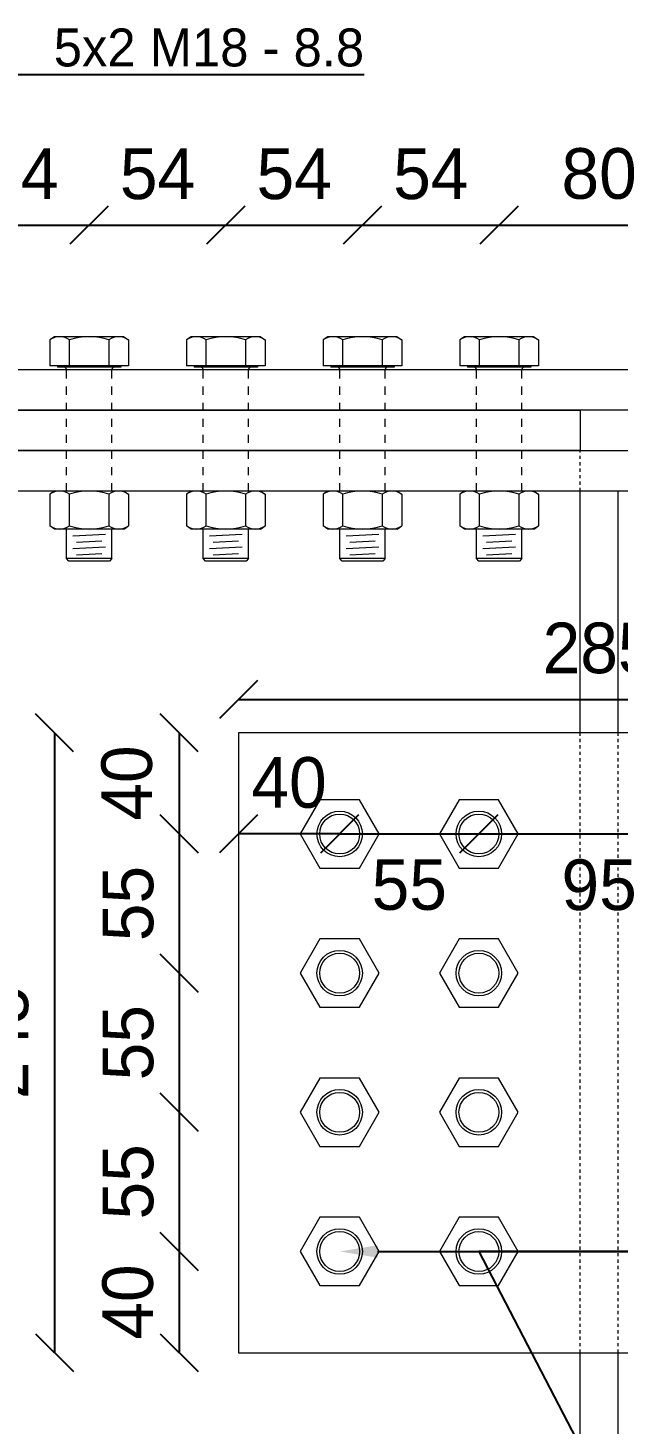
# Model space of a CAD drawing. Header units: millimetres. Extents: x -6949 to 549764, y -83146 to 127128.
# Drawn here: x 50911 to 51144, y -46361 to -45809 of the extents above; entities that cross this region are included whole.
import ezdxf
from ezdxf import colors
from ezdxf.entities.mleader import LeaderData, LeaderLine
from ezdxf.math import Vec2, Vec3

# ---------------------------------------------------------------- set-up
doc = ezdxf.new("R2010")
doc.units = ezdxf.units.MM
doc.linetypes.add('Tratto', pattern=[6.35, 3.175, -3.175])
for name, color, linetype, lineweight in [('bulloni', 5, 'Continuous', 9), ('piastra', 6, 'Continuous', 18), ('S-BEAM', 5, 'Continuous', 18), ('tratteggio', 253, 'Tratto', 15)]:
    doc.layers.add(name, color=color, linetype=linetype, lineweight=lineweight)
doc.layers.add('quote', color=7, linetype='Continuous', lineweight=5, true_color=0x383838)
doc.styles.get("Standard").update_dxf_attribs({"font": ''})
doc.styles.get('Standard').set_extended_font_data('Bahnschrift Light')
doc.dimstyles.new('Q 1_15', dxfattribs={"dimtxt": 20, "dimasz": 15, "dimexe": 0.18, "dimexo": 0.0625, "dimgap": 10, "dimtad": 2, "dimdec": 0, "dimzin": 0, "dimdsep": 46, "dimtxsty": 'Standard', "dimblk": 'OBLIQUE', "dimcen": 0, "dimse1": 1, "dimse2": 1, "dimadec": 0, "dimazin": 0, "dimtfac": 1, "dimtdec": 0, "dimtofl": 0, "dimtmove": 1, "dimatfit": 3, "dimfxl": 1, "dimtolj": 1, "dimtzin": 0, "dimarcsym": 1})

# ---------------------------------------------------------------- blocks, each defined once
blk = doc.blocks.new('*U135')
at = {"layer": 'bulloni'}
blk.add_lwpolyline([(-15.59, 0), (-7.79, -13.5), (7.79, -13.5), (15.59, 0), (7.79, 13.5), (-7.79, 13.5)], close=True, dxfattribs=at)
for radius in [9, 7.88]:
    blk.add_circle((0, 0), radius, dxfattribs=at)
blk = doc.blocks.new('*U136')
at = {"color": 0, "linetype": 'ByBlock', "lineweight": -2, "transparency": 16777216}
for p in [(0, 0), (55, 0), (0, -55), (55, -55), (0, -110), (55, -110), (0, -165), (55, -165)]:
    blk.add_blockref('*U135', p, dxfattribs=at)
blk = doc.blocks.new('_Oblique')
at = {"color": 0, "linetype": 'ByBlock', "lineweight": -2}
blk.add_line((-0.5, -0.5), (0.5, 0.5), dxfattribs=at)
blk = doc.blocks.new('*D949')
at = {"layer": 'Defpoints', "color": 0, "transparency": 16777216}
for p in [(50993.78, -46087.64), (50921.05, -46332.64), (50993.78, -46332.64)]:
    blk.add_point(p, dxfattribs=at)
at = {"layer": 'quote', "color": 0, "lineweight": -2, "transparency": 16777216}
blk.add_line((50921.05, -46087.64), (50921.05, -46332.64), dxfattribs=at)
at = {"layer": 'quote', "color": 0, "lineweight": -2, "transparency": 16777216, "xscale": 15, "yscale": 15, "zscale": 15}
for p, rotation in [((50921.05, -46087.64), 90), ((50921.05, -46332.64), 270)]:
    blk.add_blockref('_Oblique', p, dxfattribs=dict(at, rotation=rotation))
at = {"layer": 'quote', "color": 0, "transparency": 16777216, "insert": (50900.84, -46210.14), "char_height": 20, "attachment_point": 5, "rotation": 90}
blk.add_mtext('\\A1;245', dxfattribs=at)
blk = doc.blocks.new('*D953')
at = {"layer": 'Defpoints', "color": 0, "transparency": 16777216}
for p in [(51278.8, -46074.46), (50993.78, -46087.64), (51278.8, -46087.64)]:
    blk.add_point(p, dxfattribs=at)
at = {"layer": 'quote', "color": 0, "lineweight": -2, "transparency": 16777216}
blk.add_line((50993.78, -46074.46), (51278.8, -46074.46), dxfattribs=at)
at = {"layer": 'quote', "color": 0, "lineweight": -2, "transparency": 16777216, "xscale": 15, "yscale": 15, "zscale": 15, "rotation": 180}
blk.add_blockref('_Oblique', (50993.78, -46074.46), dxfattribs=at)
at = {"layer": 'quote', "color": 0, "lineweight": -2, "transparency": 16777216, "xscale": 15, "yscale": 15, "zscale": 15}
blk.add_blockref('_Oblique', (51278.8, -46074.46), dxfattribs=at)
at = {"layer": 'quote', "color": 0, "transparency": 16777216, "insert": (51136.29, -46054.25), "char_height": 20, "attachment_point": 5}
blk.add_mtext('\\A1;285', dxfattribs=at)
blk = doc.blocks.new('*D954')
at = {"layer": 'Defpoints', "color": 0, "transparency": 16777216}
for p in [(51033.78, -46127.64), (51088.78, -46127.64), (51088.78, -46127.64)]:
    blk.add_point(p, dxfattribs=at)
at = {"layer": 'quote', "color": 0, "lineweight": -2, "transparency": 16777216}
blk.add_line((51033.78, -46127.64), (51088.78, -46127.64), dxfattribs=at)
at = {"layer": 'quote', "color": 0, "lineweight": -2, "transparency": 16777216, "xscale": 15, "yscale": 15, "zscale": 15, "rotation": 180}
blk.add_blockref('_Oblique', (51033.78, -46127.64), dxfattribs=at)
at = {"layer": 'quote', "color": 0, "lineweight": -2, "transparency": 16777216, "xscale": 15, "yscale": 15, "zscale": 15}
blk.add_blockref('_Oblique', (51088.78, -46127.64), dxfattribs=at)
at = {"layer": 'quote', "color": 0, "transparency": 16777216, "insert": (51061.28, -46147.75), "char_height": 20, "attachment_point": 5}
blk.add_mtext('\\A1;55', dxfattribs=at)
blk = doc.blocks.new('*D955')
at = {"layer": 'Defpoints', "color": 0, "transparency": 16777216}
for p in [(51088.78, -46127.64), (51183.8, -46127.64), (51183.8, -46127.64)]:
    blk.add_point(p, dxfattribs=at)
at = {"layer": 'quote', "color": 0, "lineweight": -2, "transparency": 16777216}
blk.add_line((51088.78, -46127.64), (51183.8, -46127.64), dxfattribs=at)
at = {"layer": 'quote', "color": 0, "lineweight": -2, "transparency": 16777216, "xscale": 15, "yscale": 15, "zscale": 15, "rotation": 180}
blk.add_blockref('_Oblique', (51088.78, -46127.64), dxfattribs=at)
at = {"layer": 'quote', "color": 0, "lineweight": -2, "transparency": 16777216, "xscale": 15, "yscale": 15, "zscale": 15}
blk.add_blockref('_Oblique', (51183.8, -46127.64), dxfattribs=at)
at = {"layer": 'quote', "color": 0, "transparency": 16777216, "insert": (51136.29, -46147.85), "char_height": 20, "attachment_point": 5}
blk.add_mtext('\\A1;95', dxfattribs=at)
blk = doc.blocks.new('*D958')
at = {"layer": 'Defpoints', "color": 0, "transparency": 16777216}
for p in [(50993.78, -46127.64), (50993.78, -46127.64), (51033.78, -46127.64)]:
    blk.add_point(p, dxfattribs=at)
at = {"layer": 'quote', "color": 0, "lineweight": -2, "transparency": 16777216}
blk.add_line((51033.78, -46127.64), (50993.78, -46127.64), dxfattribs=at)
at = {"layer": 'quote', "color": 0, "lineweight": -2, "transparency": 16777216, "xscale": 15, "yscale": 15, "zscale": 15, "rotation": 180}
blk.add_blockref('_Oblique', (50993.78, -46127.64), dxfattribs=at)
at = {"layer": 'quote', "color": 0, "lineweight": -2, "transparency": 16777216, "xscale": 15, "yscale": 15, "zscale": 15}
blk.add_blockref('_Oblique', (51033.78, -46127.64), dxfattribs=at)
at = {"layer": 'quote', "color": 0, "transparency": 16777216, "insert": (51013.78, -46107.42), "char_height": 20, "attachment_point": 5}
blk.add_mtext('\\A1;40', dxfattribs=at)
blk = doc.blocks.new('*D950')
at = {"layer": 'Defpoints', "color": 0, "transparency": 16777216}
for p in [(51033.78, -46087.64), (50970.36, -46127.64), (51033.78, -46127.64)]:
    blk.add_point(p, dxfattribs=at)
at = {"layer": 'quote', "color": 0, "lineweight": -2, "transparency": 16777216}
blk.add_line((50970.36, -46087.64), (50970.36, -46127.64), dxfattribs=at)
at = {"layer": 'quote', "color": 0, "lineweight": -2, "transparency": 16777216, "xscale": 15, "yscale": 15, "zscale": 15}
for p, rotation in [((50970.36, -46087.64), 90), ((50970.36, -46127.64), 270)]:
    blk.add_blockref('_Oblique', p, dxfattribs=dict(at, rotation=rotation))
at = {"layer": 'quote', "color": 0, "transparency": 16777216, "insert": (50949.75, -46107.53), "char_height": 20, "attachment_point": 5, "rotation": 90}
blk.add_mtext('\\A1;40', dxfattribs=at)
blk = doc.blocks.new('*D959')
at = {"layer": 'Defpoints', "color": 0, "transparency": 16777216}
for p in [(51033.78, -46127.64), (50970.36, -46182.64), (51033.78, -46182.64)]:
    blk.add_point(p, dxfattribs=at)
at = {"layer": 'quote', "color": 0, "lineweight": -2, "transparency": 16777216}
blk.add_line((50970.36, -46127.64), (50970.36, -46182.64), dxfattribs=at)
at = {"layer": 'quote', "color": 0, "lineweight": -2, "transparency": 16777216, "xscale": 15, "yscale": 15, "zscale": 15}
for p, rotation in [((50970.36, -46127.64), 90), ((50970.36, -46182.64), 270)]:
    blk.add_blockref('_Oblique', p, dxfattribs=dict(at, rotation=rotation))
at = {"layer": 'quote', "color": 0, "transparency": 16777216, "insert": (50950.26, -46155.14), "char_height": 20, "attachment_point": 5, "rotation": 90}
blk.add_mtext('\\A1;55', dxfattribs=at)
blk = doc.blocks.new('*D960')
at = {"layer": 'Defpoints', "color": 0, "transparency": 16777216}
for p in [(51033.78, -46182.64), (50970.36, -46237.64), (51033.78, -46237.64)]:
    blk.add_point(p, dxfattribs=at)
at = {"layer": 'quote', "color": 0, "lineweight": -2, "transparency": 16777216}
blk.add_line((50970.36, -46182.64), (50970.36, -46237.64), dxfattribs=at)
at = {"layer": 'quote', "color": 0, "lineweight": -2, "transparency": 16777216, "xscale": 15, "yscale": 15, "zscale": 15}
for p, rotation in [((50970.36, -46182.64), 90), ((50970.36, -46237.64), 270)]:
    blk.add_blockref('_Oblique', p, dxfattribs=dict(at, rotation=rotation))
at = {"layer": 'quote', "color": 0, "transparency": 16777216, "insert": (50950.26, -46210.14), "char_height": 20, "attachment_point": 5, "rotation": 90}
blk.add_mtext('\\A1;55', dxfattribs=at)
blk = doc.blocks.new('*D961')
at = {"layer": 'Defpoints', "color": 0, "transparency": 16777216}
for p in [(51033.78, -46237.64), (50970.36, -46292.64), (51033.78, -46292.64)]:
    blk.add_point(p, dxfattribs=at)
at = {"layer": 'quote', "color": 0, "lineweight": -2, "transparency": 16777216}
blk.add_line((50970.36, -46237.64), (50970.36, -46292.64), dxfattribs=at)
at = {"layer": 'quote', "color": 0, "lineweight": -2, "transparency": 16777216, "xscale": 15, "yscale": 15, "zscale": 15}
for p, rotation in [((50970.36, -46237.64), 90), ((50970.36, -46292.64), 270)]:
    blk.add_blockref('_Oblique', p, dxfattribs=dict(at, rotation=rotation))
at = {"layer": 'quote', "color": 0, "transparency": 16777216, "insert": (50950.26, -46265.14), "char_height": 20, "attachment_point": 5, "rotation": 90}
blk.add_mtext('\\A1;55', dxfattribs=at)
blk = doc.blocks.new('*D951')
at = {"layer": 'Defpoints', "color": 0, "transparency": 16777216}
for p in [(51033.78, -46292.64), (50970.36, -46332.64), (50993.78, -46332.64)]:
    blk.add_point(p, dxfattribs=at)
at = {"layer": 'quote', "color": 0, "lineweight": -2, "transparency": 16777216}
blk.add_line((50970.36, -46292.64), (50970.36, -46332.64), dxfattribs=at)
at = {"layer": 'quote', "color": 0, "lineweight": -2, "transparency": 16777216, "xscale": 15, "yscale": 15, "zscale": 15}
for p, rotation in [((50970.36, -46292.64), 90), ((50970.36, -46332.64), 270)]:
    blk.add_blockref('_Oblique', p, dxfattribs=dict(at, rotation=rotation))
at = {"layer": 'quote', "color": 0, "transparency": 16777216, "insert": (50950.13, -46312.64), "char_height": 20, "attachment_point": 5, "rotation": 90}
blk.add_mtext('\\A1;40', dxfattribs=at)
blk = doc.blocks.new('*D952')
at = {"layer": 'Defpoints', "color": 0, "transparency": 16777216}
for p in [(50934.8, -45886.98), (50934.8, -45886.98), (50880.8, -45931.14)]:
    blk.add_point(p, dxfattribs=at)
at = {"layer": 'quote', "color": 0, "lineweight": -2, "transparency": 16777216}
blk.add_line((50880.8, -45886.98), (50934.8, -45886.98), dxfattribs=at)
at = {"layer": 'quote', "color": 0, "lineweight": -2, "transparency": 16777216, "xscale": 15, "yscale": 15, "zscale": 15, "rotation": 180}
blk.add_blockref('_Oblique', (50880.8, -45886.98), dxfattribs=at)
at = {"layer": 'quote', "color": 0, "lineweight": -2, "transparency": 16777216, "xscale": 15, "yscale": 15, "zscale": 15}
blk.add_blockref('_Oblique', (50934.8, -45886.98), dxfattribs=at)
at = {"layer": 'quote', "color": 0, "transparency": 16777216, "insert": (50907.8, -45866.88), "char_height": 20, "attachment_point": 5}
blk.add_mtext('\\A1;54', dxfattribs=at)
blk = doc.blocks.new('*D963')
at = {"layer": 'Defpoints', "color": 0, "transparency": 16777216}
for p in [(50988.8, -45886.98), (50934.8, -45931.14), (50988.8, -45931.14)]:
    blk.add_point(p, dxfattribs=at)
at = {"layer": 'quote', "color": 0, "lineweight": -2, "transparency": 16777216}
blk.add_line((50934.8, -45886.98), (50988.8, -45886.98), dxfattribs=at)
at = {"layer": 'quote', "color": 0, "lineweight": -2, "transparency": 16777216, "xscale": 15, "yscale": 15, "zscale": 15, "rotation": 180}
blk.add_blockref('_Oblique', (50934.8, -45886.98), dxfattribs=at)
at = {"layer": 'quote', "color": 0, "lineweight": -2, "transparency": 16777216, "xscale": 15, "yscale": 15, "zscale": 15}
blk.add_blockref('_Oblique', (50988.8, -45886.98), dxfattribs=at)
at = {"layer": 'quote', "color": 0, "transparency": 16777216, "insert": (50961.8, -45866.88), "char_height": 20, "attachment_point": 5}
blk.add_mtext('\\A1;54', dxfattribs=at)
blk = doc.blocks.new('*D964')
at = {"layer": 'Defpoints', "color": 0, "transparency": 16777216}
for p in [(51042.8, -45886.98), (50988.8, -45931.14), (51042.8, -45931.14)]:
    blk.add_point(p, dxfattribs=at)
at = {"layer": 'quote', "color": 0, "lineweight": -2, "transparency": 16777216}
blk.add_line((50988.8, -45886.98), (51042.8, -45886.98), dxfattribs=at)
at = {"layer": 'quote', "color": 0, "lineweight": -2, "transparency": 16777216, "xscale": 15, "yscale": 15, "zscale": 15, "rotation": 180}
blk.add_blockref('_Oblique', (50988.8, -45886.98), dxfattribs=at)
at = {"layer": 'quote', "color": 0, "lineweight": -2, "transparency": 16777216, "xscale": 15, "yscale": 15, "zscale": 15}
blk.add_blockref('_Oblique', (51042.8, -45886.98), dxfattribs=at)
at = {"layer": 'quote', "color": 0, "transparency": 16777216, "insert": (51015.8, -45866.88), "char_height": 20, "attachment_point": 5}
blk.add_mtext('\\A1;54', dxfattribs=at)
blk = doc.blocks.new('*D965')
at = {"layer": 'Defpoints', "color": 0, "transparency": 16777216}
for p in [(51096.8, -45886.98), (51042.8, -45931.14), (51096.8, -45931.14)]:
    blk.add_point(p, dxfattribs=at)
at = {"layer": 'quote', "color": 0, "lineweight": -2, "transparency": 16777216}
blk.add_line((51042.8, -45886.98), (51096.8, -45886.98), dxfattribs=at)
at = {"layer": 'quote', "color": 0, "lineweight": -2, "transparency": 16777216, "xscale": 15, "yscale": 15, "zscale": 15, "rotation": 180}
blk.add_blockref('_Oblique', (51042.8, -45886.98), dxfattribs=at)
at = {"layer": 'quote', "color": 0, "lineweight": -2, "transparency": 16777216, "xscale": 15, "yscale": 15, "zscale": 15}
blk.add_blockref('_Oblique', (51096.8, -45886.98), dxfattribs=at)
at = {"layer": 'quote', "color": 0, "transparency": 16777216, "insert": (51069.8, -45866.88), "char_height": 20, "attachment_point": 5}
blk.add_mtext('\\A1;54', dxfattribs=at)
blk = doc.blocks.new('*D966')
at = {"layer": 'Defpoints', "color": 0, "transparency": 16777216}
for p in [(51175.78, -45886.98), (51096.8, -45931.14), (51175.78, -45931.14)]:
    blk.add_point(p, dxfattribs=at)
at = {"layer": 'quote', "color": 0, "lineweight": -2, "transparency": 16777216}
blk.add_line((51096.8, -45886.98), (51175.78, -45886.98), dxfattribs=at)
at = {"layer": 'quote', "color": 0, "lineweight": -2, "transparency": 16777216, "xscale": 15, "yscale": 15, "zscale": 15, "rotation": 180}
blk.add_blockref('_Oblique', (51096.8, -45886.98), dxfattribs=at)
at = {"layer": 'quote', "color": 0, "lineweight": -2, "transparency": 16777216, "xscale": 15, "yscale": 15, "zscale": 15}
blk.add_blockref('_Oblique', (51175.78, -45886.98), dxfattribs=at)
at = {"layer": 'quote', "color": 0, "transparency": 16777216, "insert": (51136.29, -45866.75), "char_height": 20, "attachment_point": 5}
blk.add_mtext('\\A1;80', dxfattribs=at)
blk = doc.blocks.new('*D972')
at = {"layer": 'Defpoints', "color": 0, "transparency": 16777216}
for p in [(51128.8, -46210.14), (51143.8, -46210.14), (51143.8, -46506.45)]:
    blk.add_point(p, dxfattribs=at)
at = {"layer": 'quote', "color": 0, "lineweight": -2, "transparency": 16777216}
for p, q in [((51128.8, -46506.45), (51113.8, -46506.45)), ((51128.8, -46506.45), (51143.8, -46506.45)), ((51136.3, -46506.45), (51135.86, -46544.13)), ((51143.8, -46506.45), (51158.8, -46506.45)), ((51135.86, -46544.13), (51177.26, -46544.13))]:
    blk.add_line(p, q, dxfattribs=at)
at = {"layer": 'quote', "color": 0, "lineweight": -2, "transparency": 16777216, "xscale": 15, "yscale": 15, "zscale": 15}
blk.add_blockref('_Oblique', (51128.8, -46506.45), dxfattribs=at)
at = {"layer": 'quote', "color": 0, "lineweight": -2, "transparency": 16777216, "xscale": 15, "yscale": 15, "zscale": 15, "rotation": 180}
blk.add_blockref('_Oblique', (51143.8, -46506.45), dxfattribs=at)
at = {"layer": 'quote', "color": 0, "transparency": 16777216, "insert": (51156.56, -46524.03), "char_height": 20, "attachment_point": 5}
blk.add_mtext('\\A1;15', dxfattribs=at)

msp = doc.modelspace()

# ---------------------------------------------------------------- linework, layer by layer
at = {"layer": 'bulloni'}
for p, q in [((50921.1, -45931.14), (50919.21, -45932.4)), ((50919.21, -45932.4), (50919.21, -45942.64)), ((50948.5, -45931.14), (50921.1, -45931.14)), ((50927, -45942.64), (50927, -45932.4)), ((50942.59, -45932.4), (50942.59, -45942.64)), ((50948.5, -45931.14), (50950.38, -45932.4)), ((50950.38, -45932.4), (50950.38, -45942.64)), ((50975.1, -45931.14), (50973.21, -45932.4)), ((50973.21, -45932.4), (50973.21, -45942.64)), ((51002.5, -45931.14), (50975.1, -45931.14)), ((50981, -45942.64), (50981, -45932.4)), ((50996.59, -45932.4), (50996.59, -45942.64)), ((51002.5, -45931.14), (51004.38, -45932.4)), ((51004.38, -45932.4), (51004.38, -45942.64)), ((51029.1, -45931.14), (51027.21, -45932.4)), ((51027.21, -45932.4), (51027.21, -45942.64)), ((51056.5, -45931.14), (51029.1, -45931.14)), ((51035, -45942.64), (51035, -45932.4)), ((51050.59, -45932.4), (51050.59, -45942.64)), ((51056.5, -45931.14), (51058.38, -45932.4)), ((51058.38, -45932.4), (51058.38, -45942.64)), ((51083.1, -45931.14), (51081.21, -45932.4)), ((51081.21, -45932.4), (51081.21, -45942.64)), ((51110.5, -45931.14), (51083.1, -45931.14)), ((51089, -45942.64), (51089, -45932.4)), ((51104.59, -45932.4), (51104.59, -45942.64)), ((51110.5, -45931.14), (51112.38, -45932.4)), ((51112.38, -45932.4), (51112.38, -45942.64)), ((50950.38, -45942.64), (50919.21, -45942.64)), ((50922.3, -45942.64), (50922.3, -45943.14)), ((50947.3, -45943.14), (50922.3, -45943.14)), ((50947.3, -45942.64), (50947.3, -45943.14)), ((51004.38, -45942.64), (50973.21, -45942.64)), ((50976.3, -45942.64), (50976.3, -45943.14)), ((51001.3, -45943.14), (50976.3, -45943.14)), ((51001.3, -45942.64), (51001.3, -45943.14)), ((51058.38, -45942.64), (51027.21, -45942.64)), ((51030.3, -45942.64), (51030.3, -45943.14)), ((51055.3, -45943.14), (51030.3, -45943.14)), ((51055.3, -45942.64), (51055.3, -45943.14)), ((51112.38, -45942.64), (51081.21, -45942.64)), ((51084.3, -45942.64), (51084.3, -45943.14)), ((51109.3, -45943.14), (51084.3, -45943.14)), ((51109.3, -45942.64), (51109.3, -45943.14)), ((50921.1, -45992.14), (50919.21, -45993.4)), ((50919.21, -45993.4), (50919.21, -46005.89)), ((50948.5, -45992.14), (50921.1, -45992.14)), ((50927, -46005.89), (50927, -45993.4)), ((50942.59, -45993.4), (50942.59, -46005.89)), ((50948.5, -45992.14), (50950.38, -45993.4)), ((50950.38, -45993.4), (50950.38, -46005.89)), ((50975.1, -45992.14), (50973.21, -45993.4)), ((50973.21, -45993.4), (50973.21, -46005.89)), ((51002.5, -45992.14), (50975.1, -45992.14)), ((50981, -46005.89), (50981, -45993.4)), ((50996.59, -45993.4), (50996.59, -46005.89)), ((51002.5, -45992.14), (51004.38, -45993.4)), ((51004.38, -45993.4), (51004.38, -46005.89)), ((51029.1, -45992.14), (51027.21, -45993.4)), ((51027.21, -45993.4), (51027.21, -46005.89)), ((51056.5, -45992.14), (51029.1, -45992.14)), ((51035, -46005.89), (51035, -45993.4)), ((51050.59, -45993.4), (51050.59, -46005.89)), ((51056.5, -45992.14), (51058.38, -45993.4)), ((51058.38, -45993.4), (51058.38, -46005.89)), ((51083.1, -45992.14), (51081.21, -45993.4)), ((51081.21, -45993.4), (51081.21, -46005.89)), ((51110.5, -45992.14), (51083.1, -45992.14)), ((51089, -46005.89), (51089, -45993.4)), ((51104.59, -45993.4), (51104.59, -46005.89)), ((51110.5, -45992.14), (51112.38, -45993.4)), ((51112.38, -45993.4), (51112.38, -46005.89)), ((50921.1, -46007.14), (50919.21, -46005.89)), ((50948.5, -46007.14), (50950.38, -46005.89)), ((50975.1, -46007.14), (50973.21, -46005.89)), ((51002.5, -46007.14), (51004.38, -46005.89)), ((51029.1, -46007.14), (51027.21, -46005.89)), ((51056.5, -46007.14), (51058.38, -46005.89)), ((51083.1, -46007.14), (51081.21, -46005.89)), ((51110.5, -46007.14), (51112.38, -46005.89)), ((50948.5, -46007.14), (50921.1, -46007.14)), ((50925.8, -46018.77), (50925.8, -46007.14)), ((50928.3, -46009.88), (50941.3, -46009.15)), ((50929.8, -46012.29), (50939.8, -46011.74)), ((50943.8, -46018.77), (50943.8, -46007.14)), ((51002.5, -46007.14), (50975.1, -46007.14)), ((50979.8, -46018.77), (50979.8, -46007.14)), ((50982.3, -46009.88), (50995.3, -46009.15)), ((50983.8, -46012.29), (50993.8, -46011.74)), ((50997.8, -46018.77), (50997.8, -46007.14)), ((51056.5, -46007.14), (51029.1, -46007.14)), ((51033.8, -46018.77), (51033.8, -46007.14)), ((51036.3, -46009.88), (51049.3, -46009.15)), ((51037.8, -46012.29), (51047.8, -46011.74)), ((51051.8, -46018.77), (51051.8, -46007.14)), ((51110.5, -46007.14), (51083.1, -46007.14)), ((51087.8, -46018.77), (51087.8, -46007.14)), ((51090.3, -46009.88), (51103.3, -46009.15)), ((51091.8, -46012.29), (51101.8, -46011.74)), ((51105.8, -46018.77), (51105.8, -46007.14)), ((50928.3, -46014.88), (50941.3, -46014.15)), ((50929.8, -46017.29), (50939.8, -46016.74)), ((50982.3, -46014.88), (50995.3, -46014.15)), ((50983.8, -46017.29), (50993.8, -46016.74)), ((51036.3, -46014.88), (51049.3, -46014.15)), ((51037.8, -46017.29), (51047.8, -46016.74)), ((51090.3, -46014.88), (51103.3, -46014.15)), ((51091.8, -46017.29), (51101.8, -46016.74)), ((50926.8, -46019.77), (50925.8, -46018.77)), ((50943.8, -46018.77), (50925.8, -46018.77)), ((50942.8, -46019.77), (50926.8, -46019.77)), ((50943.8, -46018.77), (50942.8, -46019.77)), ((50980.8, -46019.77), (50979.8, -46018.77)), ((50997.8, -46018.77), (50979.8, -46018.77)), ((50996.8, -46019.77), (50980.8, -46019.77)), ((50997.8, -46018.77), (50996.8, -46019.77)), ((51034.8, -46019.77), (51033.8, -46018.77)), ((51051.8, -46018.77), (51033.8, -46018.77)), ((51050.8, -46019.77), (51034.8, -46019.77)), ((51051.8, -46018.77), (51050.8, -46019.77)), ((51088.8, -46019.77), (51087.8, -46018.77)), ((51105.8, -46018.77), (51087.8, -46018.77)), ((51104.8, -46019.77), (51088.8, -46019.77)), ((51105.8, -46018.77), (51104.8, -46019.77))]:
    msp.add_line(p, q, dxfattribs=at)
for centre, radius, start, end in [((50923.11, -45937.82), 6.67, 54.2621, 125.7379), ((50934.8, -45955.95), 24.8, 71.6858, 108.3142), ((50946.49, -45937.82), 6.67, 54.2621, 125.7379), ((50977.11, -45937.82), 6.67, 54.2621, 125.7379), ((50988.8, -45955.95), 24.8, 71.6858, 108.3142), ((51000.49, -45937.82), 6.67, 54.2621, 125.7379), ((51031.11, -45937.82), 6.67, 54.2621, 125.7379), ((51042.8, -45955.95), 24.8, 71.6858, 108.3142), ((51054.49, -45937.82), 6.67, 54.2621, 125.7379), ((51085.11, -45937.82), 6.67, 54.2621, 125.7379), ((51096.8, -45955.95), 24.8, 71.6858, 108.3142), ((51108.49, -45937.82), 6.67, 54.2621, 125.7379), ((50924.8, -45944.14), 1, 0, 90), ((50944.8, -45944.14), 1, 90, 180), ((50978.8, -45944.14), 1, 0, 90), ((50998.8, -45944.14), 1, 90, 180), ((51032.8, -45944.14), 1, 0, 90), ((51052.8, -45944.14), 1, 90, 180), ((51086.8, -45944.14), 1, 0, 90), ((51106.8, -45944.14), 1, 90, 180), ((50923.11, -45998.82), 6.67, 54.2621, 125.7379), ((50934.8, -46016.95), 24.8, 71.6858, 108.3142), ((50946.49, -45998.82), 6.67, 54.2621, 125.7379), ((50977.11, -45998.82), 6.67, 54.2621, 125.7379), ((50988.8, -46016.95), 24.8, 71.6858, 108.3142), ((51000.49, -45998.82), 6.67, 54.2621, 125.7379), ((51031.11, -45998.82), 6.67, 54.2621, 125.7379), ((51042.8, -46016.95), 24.8, 71.6858, 108.3142), ((51054.49, -45998.82), 6.67, 54.2621, 125.7379), ((51085.11, -45998.82), 6.67, 54.2621, 125.7379), ((51096.8, -46016.95), 24.8, 71.6858, 108.3142), ((51108.49, -45998.82), 6.67, 54.2621, 125.7379), ((50923.11, -46000.47), 6.67, 234.2621, 305.7379), ((50934.8, -45982.34), 24.8, 251.6858, 288.3142), ((50946.49, -46000.47), 6.67, 234.2621, 305.7379), ((50977.11, -46000.47), 6.67, 234.2621, 305.7379), ((50988.8, -45982.34), 24.8, 251.6858, 288.3142), ((51000.49, -46000.47), 6.67, 234.2621, 305.7379), ((51031.11, -46000.47), 6.67, 234.2621, 305.7379), ((51042.8, -45982.34), 24.8, 251.6858, 288.3142), ((51054.49, -46000.47), 6.67, 234.2621, 305.7379), ((51085.11, -46000.47), 6.67, 234.2621, 305.7379), ((51096.8, -45982.34), 24.8, 251.6858, 288.3142), ((51108.49, -46000.47), 6.67, 234.2621, 305.7379)]:
    msp.add_arc(centre, radius, start, end, dxfattribs=at)
at = {"layer": 'piastra'}
for points in [[(51425.78, -45960.14), (50846.8, -45960.14), (50846.8, -45944.14), (51425.78, -45944.14)], [(51425.78, -45992.14), (50846.8, -45992.14), (50846.8, -45976.14), (51425.78, -45976.14)], [(51278.8, -46087.64), (50993.78, -46087.64), (50993.78, -46332.64), (51278.8, -46332.64)]]:
    msp.add_lwpolyline(points, close=True, dxfattribs=at)
for points in [[(51143.78, -46087.64), (51143.78, -45992.14)], [(51143.78, -46428.14), (51143.78, -46332.64)]]:
    msp.add_lwpolyline(points, dxfattribs=at)
at = {"layer": 'S-BEAM'}
for points in [[(50755.96, -45960.14), (51128.78, -45960.14), (51128.78, -45976.14), (50759.42, -45976.14)], [(51128.78, -46087.64), (51128.78, -45992.14)], [(51128.78, -46428.14), (51128.78, -46332.64)]]:
    msp.add_lwpolyline(points, dxfattribs=at)
at = {"layer": 'tratteggio'}
for points in [[(50925.8, -45992.14), (50925.8, -45944.14)], [(50943.8, -45992.14), (50943.8, -45944.14)], [(50979.8, -45992.14), (50979.8, -45944.14)], [(50997.8, -45992.14), (50997.8, -45944.14)], [(51033.8, -45992.14), (51033.8, -45944.14)], [(51051.8, -45992.14), (51051.8, -45944.14)], [(51087.8, -45992.14), (51087.8, -45944.14)], [(51105.8, -45992.14), (51105.8, -45944.14)]]:
    msp.add_lwpolyline(points, dxfattribs=at)
at = {"layer": 'tratteggio', "color": 5, "ltscale": 0.4}
for points in [[(51128.78, -45992.14), (51128.78, -45976.14)], [(51128.78, -46332.64), (51128.78, -46087.64)]]:
    msp.add_lwpolyline(points, dxfattribs=at)
at = {"layer": 'tratteggio', "color": 30, "ltscale": 0.4}
msp.add_lwpolyline([(51143.78, -46332.64), (51143.78, -46087.64)], dxfattribs=at)

# ---------------------------------------------------------------- block references
msp.add_blockref('*U136', (51033.78, -46127.64))

# ---------------------------------------------------------------- dimensions: what is measured, and where the dimension line sits
at = {"layer": 'quote'}
for base, p1, p2, picture, middle in [((50934.8, -45886.98), (50880.8, -45931.14), (50934.8, -45886.98), '*D952', (50907.8, -45886.98)), ((50993.78, -46127.64), (51033.78, -46127.64), (50993.78, -46127.64), '*D958', (51013.78, -46127.64))]:
    dim = msp.add_linear_dim(base=base, p1=p1, p2=p2, dimstyle='Q 1_15', dxfattribs=at)
    dim.commit()
    dim.dimension.update_dxf_attribs({"geometry": picture, "text_midpoint": middle, "dimtype": 160})
for base, p1, p2, picture, middle in [((50988.8, -45886.98), (50934.8, -45931.14), (50988.8, -45931.14), '*D963', (50961.8, -45866.88)), ((51042.8, -45886.98), (50988.8, -45931.14), (51042.8, -45931.14), '*D964', (51015.8, -45866.88)), ((51096.8, -45886.98), (51042.8, -45931.14), (51096.8, -45931.14), '*D965', (51069.8, -45866.88)), ((51278.8, -46074.46), (50993.78, -46087.64), (51278.8, -46087.64), '*D953', (51136.29, -46054.25)), ((51088.78, -46127.64), (51033.78, -46127.64), (51088.78, -46127.64), '*D954', (51061.28, -46147.75)), ((51183.8, -46127.64), (51088.78, -46127.64), (51183.8, -46127.64), '*D955', (51136.29, -46147.85))]:
    dim = msp.add_linear_dim(base=base, p1=p1, p2=p2, dimstyle='Q 1_15', dxfattribs=at)
    dim.commit()
    dim.dimension.update_dxf_attribs({"geometry": picture, "text_midpoint": middle})
dim = msp.add_linear_dim(base=(51175.78, -45886.98), p1=(51096.8, -45931.14), p2=(51175.78, -45931.14), text='80', dimstyle='Q 1_15', dxfattribs=at)
dim.commit()
dim.dimension.update_dxf_attribs({"geometry": '*D966', "text_midpoint": (51136.29, -45866.75)})
for base, p1, p2, picture, middle in [((50921.05, -46332.64), (50993.78, -46087.64), (50993.78, -46332.64), '*D949', (50900.84, -46210.14)), ((50970.36, -46182.64), (51033.78, -46127.64), (51033.78, -46182.64), '*D959', (50950.26, -46155.14)), ((50970.36, -46237.64), (51033.78, -46182.64), (51033.78, -46237.64), '*D960', (50950.26, -46210.14)), ((50970.36, -46292.64), (51033.78, -46237.64), (51033.78, -46292.64), '*D961', (50950.26, -46265.14))]:
    dim = msp.add_linear_dim(base=base, p1=p1, p2=p2, angle=90, dimstyle='Q 1_15', dxfattribs=at)
    dim.commit()
    dim.dimension.update_dxf_attribs({"geometry": picture, "text_midpoint": middle})
for base, p1, p2, angle, picture, middle, dimtype in [((50970.36, -46127.64), (51033.78, -46087.64), (51033.78, -46127.64), 270, '*D950', (50969.98, -46107.53), 161), ((51143.8, -46506.45), (51128.8, -46210.14), (51143.8, -46210.14), 0, '*D972', (51145.86, -46544.13), 161), ((50970.36, -46332.64), (51033.78, -46292.64), (50993.78, -46332.64), 90, '*D951', (50970.36, -46312.64), 160)]:
    dim = msp.add_linear_dim(base=base, p1=p1, p2=p2, angle=angle, dimstyle='Q 1_15', dxfattribs=at)
    dim.commit()
    dim.dimension.update_dxf_attribs({"geometry": picture, "text_midpoint": middle, "dimtype": dimtype})

# ---------------------------------------------------------------- leaders
ml = msp.add_multileader_mtext('Standard', dxfattribs=at)
ml.set_content('5x2 M18 - 8.8', color=256)
ml.set_leader_properties()
ml.build(insert=Vec2(0, 0))
ml.multileader.update_dxf_attribs({"text_left_attachment_type": 5, "text_right_attachment_type": 6, "dogleg_length": 30, "arrow_head_size": 15})
ctx = ml.context
ctx.base_point, ctx.char_height, ctx.arrow_head_size, ctx.landing_gap_size, ctx.plane_origin = Vec3(50910.8, -45827.47), 15, 15, 10, Vec3(50880.8, -45931.14)
ctx.left_attachment, ctx.right_attachment = 5, 6
notes = []
notes.append((ctx, [(0, (1, 1, 0), (50880.8, -45827.47), (1, 0), 30, [(0, [(50880.8, -45931.14)], 0, [])])]))
ctx.mtext.insert, ctx.mtext.flow_direction = Vec3(50920.8, -45809.31), 5
ml = msp.add_multileader_mtext('Standard', dxfattribs=at)
ml.set_content('4+4+4+4 M18-8.8', color=256)
ml.set_leader_properties()
ml.build(insert=Vec2(0, 0))
ml.multileader.update_dxf_attribs({"text_left_attachment_type": 5, "text_right_attachment_type": 6, "dogleg_length": 30, "arrow_head_size": 15})
ctx = ml.context
ctx.base_point, ctx.char_height, ctx.arrow_head_size, ctx.landing_gap_size, ctx.plane_origin = Vec3(51166.28, -46384.16), 15, 15, 10, Vec3(51033.78, -46292.64)
ctx.left_attachment, ctx.right_attachment = 5, 6
notes.append((ctx, [(0, (1, 1, 0), (51136.28, -46384.16), (1, 0), 30, [(2, [(51033.78, -46292.64), (51238.8, -46292.64), (51183.8, -46292.64), (51088.78, -46292.64)], 0, [])])]))
ctx.mtext.insert, ctx.mtext.flow_direction = Vec3(51176.28, -46366), 5
for ctx, leaders in notes:
    for number, flags, end, landing, length, lines in leaders:
        leader = LeaderData()
        leader.index, (leader.has_last_leader_line, leader.has_dogleg_vector, leader.attachment_direction) = number, flags
        leader.last_leader_point, leader.dogleg_vector, leader.dogleg_length = Vec3(end), Vec3(landing), length
        for number, points, colour, breaks in lines:
            line = LeaderLine()
            line.index, line.vertices, line.color, line.breaks = number, Vec3.list(points), colors.encode_raw_color(colour), breaks
            leader.lines.append(line)
        ctx.leaders.append(leader)

doc.saveas('drawing.dxf')
